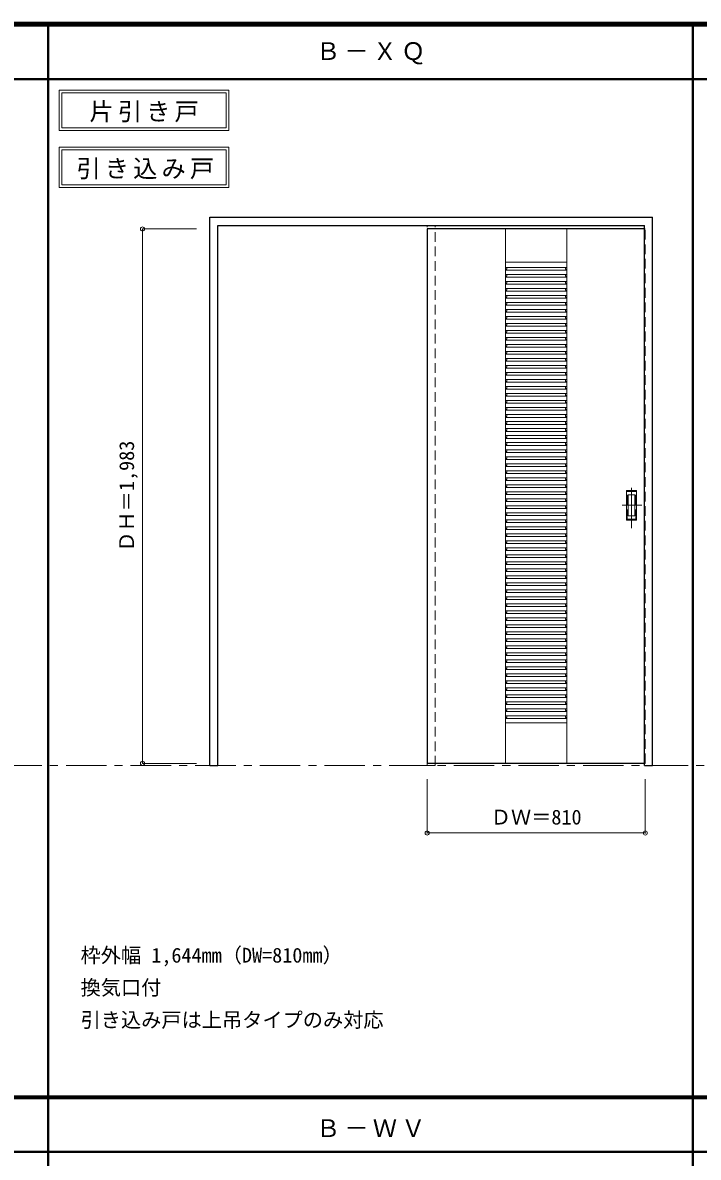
# Model space of a CAD drawing. Units: millimetres, scale not verified. Extents: x -6000 to 5700, y -4307 to 4260.
# Drawn here: x -3011 to -502, y -36 to 4175 of the extents above; entities that cross this region are included whole.
import ezdxf
from ezdxf.enums import TextEntityAlignment as Align

# ---------------------------------------------------------------- set-up
doc = ezdxf.new("R2010")
doc.units = ezdxf.units.MM
doc.header["$LTSCALE"] = 30
doc.header["$PDMODE"] = 32
doc.header["$PDSIZE"] = 15
doc.linetypes.add('CHAIN1', pattern=[8, 5, -1, 1, -1])
doc.linetypes.add('DASHED1', pattern=[1.8, 1.2, -0.6])
for name, color, linetype, lineweight in [('0-1_通り芯', 7, 'CHAIN1', 18), ('0-2_扉', 4, 'DASHED1', 9), ('0-3_仕上げ', 4, 'Continuous', 9), ('0-4_枠', 3, 'Continuous', 25), ('0-6_引手', 7, 'Continuous', 18), ('0-A_文字', 7, 'Continuous', 18), ('0-B_寸法', 7, 'Continuous', 9), ('F-1_枠', 6, 'Continuous', 40)]:
    doc.layers.add(name, color=color, linetype=linetype, lineweight=lineweight)
doc.styles.add('ＭＳ ゴシック', font='')
doc.styles.get('ＭＳ ゴシック').set_extended_font_data('MS Gothic')

msp = doc.modelspace()

# ---------------------------------------------------------------- linework, layer by layer
at = {"layer": '0-1_通り芯'}
msp.add_line((-5490, 1418), (5690, 1418), dxfattribs=at)
at = {"layer": '0-2_扉'}
for p, q in [((-1509, 3409.5), (-1509, 3405.5)), ((-702, 3409.5), (-699, 3409.5))]:
    msp.add_line(p, q, dxfattribs=at)
at = {"layer": '0-2_扉', "color": 3, "linetype": 'Continuous', "lineweight": 25}
for p, q in [((-1509, 3409.5), (-1509, 1426.5)), ((-702, 3409.5), (-1509, 3409.5)), ((-702, 1426.5), (-1509, 1426.5))]:
    msp.add_line(p, q, dxfattribs=at)
at = {"layer": '0-2_扉'}
msp.add_lwpolyline([(-702, 1426.5), (-699, 1426.5), (-699, 3409.5)], dxfattribs=at)
at = {"layer": '0-3_仕上げ', "color": 7, "lineweight": 18}
for p, q in [((-1218, 1426.5), (-1218, 3409.5)), ((-990, 1426.5), (-990, 3409.5)), ((-1218, 3286.5), (-990, 3286.5)), ((-1218, 1576.5), (-990, 1576.5))]:
    msp.add_line(p, q, dxfattribs=at)
at = {"layer": '0-3_仕上げ'}
for p, q in [((-1218, 3266.5), (-990, 3266.5)), ((-1218, 3260.08), (-1213, 3260.08)), ((-1218, 3256.5), (-990, 3256.5)), ((-1213, 3266.5), (-1213, 3260.08)), ((-995, 3266.5), (-995, 3260.08)), ((-995, 3260.08), (-990, 3260.08)), ((-1218, 3240.5), (-990, 3240.5)), ((-1218, 3234.08), (-1213, 3234.08)), ((-1218, 3230.5), (-990, 3230.5)), ((-1218, 3214.5), (-990, 3214.5)), ((-1218, 3208.08), (-1213, 3208.08)), ((-1218, 3204.5), (-990, 3204.5)), ((-1213, 3240.5), (-1213, 3234.08)), ((-1213, 3214.5), (-1213, 3208.08)), ((-995, 3240.5), (-995, 3234.08)), ((-995, 3234.08), (-990, 3234.08)), ((-995, 3214.5), (-995, 3208.08)), ((-995, 3208.08), (-990, 3208.08)), ((-1218, 3188.5), (-990, 3188.5)), ((-1218, 3182.08), (-1213, 3182.08)), ((-1218, 3178.5), (-990, 3178.5)), ((-1218, 3162.5), (-990, 3162.5)), ((-1213, 3188.5), (-1213, 3182.08)), ((-1213, 3162.5), (-1213, 3156.08)), ((-995, 3188.5), (-995, 3182.08)), ((-995, 3182.08), (-990, 3182.08)), ((-995, 3162.5), (-995, 3156.08)), ((-1218, 3156.08), (-1213, 3156.08)), ((-1218, 3152.5), (-990, 3152.5)), ((-1218, 3136.5), (-990, 3136.5)), ((-1218, 3130.08), (-1213, 3130.08)), ((-1218, 3126.5), (-990, 3126.5)), ((-1213, 3136.5), (-1213, 3130.08)), ((-995, 3156.08), (-990, 3156.08)), ((-995, 3136.5), (-995, 3130.08)), ((-995, 3130.08), (-990, 3130.08)), ((-1218, 3110.5), (-990, 3110.5)), ((-1218, 3104.08), (-1213, 3104.08)), ((-1218, 3100.5), (-990, 3100.5)), ((-1218, 3084.5), (-990, 3084.5)), ((-1218, 3078.08), (-1213, 3078.08)), ((-1218, 3074.5), (-990, 3074.5)), ((-1213, 3110.5), (-1213, 3104.08)), ((-1213, 3084.5), (-1213, 3078.08)), ((-995, 3110.5), (-995, 3104.08)), ((-995, 3104.08), (-990, 3104.08)), ((-995, 3084.5), (-995, 3078.08)), ((-995, 3078.08), (-990, 3078.08)), ((-1218, 3058.5), (-990, 3058.5)), ((-1218, 3052.08), (-1213, 3052.08)), ((-1218, 3048.5), (-990, 3048.5)), ((-1218, 3032.5), (-990, 3032.5)), ((-1213, 3058.5), (-1213, 3052.08)), ((-1213, 3032.5), (-1213, 3026.08)), ((-995, 3058.5), (-995, 3052.08)), ((-995, 3052.08), (-990, 3052.08)), ((-995, 3032.5), (-995, 3026.08)), ((-1218, 3026.08), (-1213, 3026.08)), ((-1218, 3022.5), (-990, 3022.5)), ((-1218, 3006.5), (-990, 3006.5)), ((-1218, 3000.08), (-1213, 3000.08)), ((-1218, 2996.5), (-990, 2996.5)), ((-1213, 3006.5), (-1213, 3000.08)), ((-995, 3026.08), (-990, 3026.08)), ((-995, 3006.5), (-995, 3000.08)), ((-995, 3000.08), (-990, 3000.08)), ((-1218, 2980.5), (-990, 2980.5)), ((-1218, 2974.08), (-1213, 2974.08)), ((-1218, 2970.5), (-990, 2970.5)), ((-1218, 2954.5), (-990, 2954.5)), ((-1218, 2948.08), (-1213, 2948.08)), ((-1213, 2980.5), (-1213, 2974.08)), ((-1213, 2954.5), (-1213, 2948.08)), ((-995, 2980.5), (-995, 2974.08)), ((-995, 2974.08), (-990, 2974.08)), ((-995, 2954.5), (-995, 2948.08)), ((-995, 2948.08), (-990, 2948.08)), ((-1218, 2944.5), (-990, 2944.5)), ((-1218, 2928.5), (-990, 2928.5)), ((-1218, 2922.08), (-1213, 2922.08)), ((-1218, 2918.5), (-990, 2918.5)), ((-1213, 2928.5), (-1213, 2922.08)), ((-995, 2928.5), (-995, 2922.08)), ((-995, 2922.08), (-990, 2922.08)), ((-1218, 2902.5), (-990, 2902.5)), ((-1218, 2896.08), (-1213, 2896.08)), ((-1218, 2892.5), (-990, 2892.5)), ((-1218, 2876.5), (-990, 2876.5)), ((-1218, 2870.08), (-1213, 2870.08)), ((-1218, 2866.5), (-990, 2866.5)), ((-1213, 2902.5), (-1213, 2896.08)), ((-1213, 2876.5), (-1213, 2870.08)), ((-995, 2902.5), (-995, 2896.08)), ((-995, 2896.08), (-990, 2896.08)), ((-995, 2876.5), (-995, 2870.08)), ((-995, 2870.08), (-990, 2870.08)), ((-1218, 2850.5), (-990, 2850.5)), ((-1218, 2844.08), (-1213, 2844.08)), ((-1218, 2840.5), (-990, 2840.5)), ((-1218, 2824.5), (-990, 2824.5)), ((-1213, 2850.5), (-1213, 2844.08)), ((-1213, 2824.5), (-1213, 2818.08)), ((-995, 2850.5), (-995, 2844.08)), ((-995, 2844.08), (-990, 2844.08)), ((-995, 2824.5), (-995, 2818.08)), ((-1218, 2818.08), (-1213, 2818.08)), ((-1218, 2814.5), (-990, 2814.5)), ((-1218, 2798.5), (-990, 2798.5)), ((-1218, 2792.08), (-1213, 2792.08)), ((-1218, 2788.5), (-990, 2788.5)), ((-1213, 2798.5), (-1213, 2792.08)), ((-995, 2818.08), (-990, 2818.08)), ((-995, 2798.5), (-995, 2792.08)), ((-995, 2792.08), (-990, 2792.08)), ((-1218, 2772.5), (-990, 2772.5)), ((-1218, 2766.08), (-1213, 2766.08)), ((-1218, 2762.5), (-990, 2762.5)), ((-1218, 2746.5), (-990, 2746.5)), ((-1218, 2740.08), (-1213, 2740.08)), ((-1213, 2772.5), (-1213, 2766.08)), ((-1213, 2746.5), (-1213, 2740.08)), ((-995, 2772.5), (-995, 2766.08)), ((-995, 2766.08), (-990, 2766.08)), ((-995, 2746.5), (-995, 2740.08)), ((-995, 2740.08), (-990, 2740.08)), ((-1218, 2736.5), (-990, 2736.5)), ((-1218, 2720.5), (-990, 2720.5)), ((-1218, 2714.08), (-1213, 2714.08)), ((-1218, 2710.5), (-990, 2710.5)), ((-1213, 2720.5), (-1213, 2714.08)), ((-995, 2720.5), (-995, 2714.08)), ((-995, 2714.08), (-990, 2714.08)), ((-1218, 2694.5), (-990, 2694.5)), ((-1218, 2688.08), (-1213, 2688.08)), ((-1218, 2684.5), (-990, 2684.5)), ((-1218, 2668.5), (-990, 2668.5)), ((-1218, 2662.08), (-1213, 2662.08)), ((-1218, 2658.5), (-990, 2658.5)), ((-1213, 2694.5), (-1213, 2688.08)), ((-1213, 2668.5), (-1213, 2662.08)), ((-995, 2694.5), (-995, 2688.08)), ((-995, 2688.08), (-990, 2688.08)), ((-995, 2668.5), (-995, 2662.08)), ((-995, 2662.08), (-990, 2662.08)), ((-1218, 2642.5), (-990, 2642.5)), ((-1218, 2636.08), (-1213, 2636.08)), ((-1218, 2632.5), (-990, 2632.5)), ((-1218, 2616.5), (-990, 2616.5)), ((-1213, 2642.5), (-1213, 2636.08)), ((-1213, 2616.5), (-1213, 2610.08)), ((-995, 2642.5), (-995, 2636.08)), ((-995, 2636.08), (-990, 2636.08)), ((-995, 2616.5), (-995, 2610.08)), ((-1218, 2610.08), (-1213, 2610.08)), ((-1218, 2606.5), (-990, 2606.5)), ((-1218, 2590.5), (-990, 2590.5)), ((-1218, 2584.08), (-1213, 2584.08)), ((-1218, 2580.5), (-990, 2580.5)), ((-1213, 2590.5), (-1213, 2584.08)), ((-995, 2610.08), (-990, 2610.08)), ((-995, 2590.5), (-995, 2584.08)), ((-995, 2584.08), (-990, 2584.08)), ((-1218, 2564.5), (-990, 2564.5)), ((-1218, 2558.08), (-1213, 2558.08)), ((-1218, 2554.5), (-990, 2554.5)), ((-1218, 2538.5), (-990, 2538.5)), ((-1218, 2532.08), (-1213, 2532.08)), ((-1218, 2528.5), (-990, 2528.5)), ((-1213, 2564.5), (-1213, 2558.08)), ((-1213, 2538.5), (-1213, 2532.08)), ((-995, 2564.5), (-995, 2558.08)), ((-995, 2558.08), (-990, 2558.08)), ((-995, 2538.5), (-995, 2532.08)), ((-995, 2532.08), (-990, 2532.08)), ((-1218, 2512.5), (-990, 2512.5)), ((-1218, 2506.08), (-1213, 2506.08)), ((-1218, 2502.5), (-990, 2502.5)), ((-1218, 2486.5), (-990, 2486.5)), ((-1213, 2512.5), (-1213, 2506.08)), ((-1213, 2486.5), (-1213, 2480.08)), ((-995, 2512.5), (-995, 2506.08)), ((-995, 2506.08), (-990, 2506.08)), ((-995, 2486.5), (-995, 2480.08)), ((-1218, 2480.08), (-1213, 2480.08)), ((-1218, 2476.5), (-990, 2476.5)), ((-1218, 2460.5), (-990, 2460.5)), ((-1218, 2454.08), (-1213, 2454.08)), ((-1218, 2450.5), (-990, 2450.5)), ((-1213, 2460.5), (-1213, 2454.08)), ((-995, 2480.08), (-990, 2480.08)), ((-995, 2460.5), (-995, 2454.08)), ((-995, 2454.08), (-990, 2454.08)), ((-1218, 2434.5), (-990, 2434.5)), ((-1218, 2428.08), (-1213, 2428.08)), ((-1218, 2424.5), (-990, 2424.5)), ((-1218, 2408.5), (-990, 2408.5)), ((-1218, 2402.08), (-1213, 2402.08)), ((-1213, 2434.5), (-1213, 2428.08)), ((-1213, 2408.5), (-1213, 2402.08)), ((-995, 2434.5), (-995, 2428.08)), ((-995, 2428.08), (-990, 2428.08)), ((-995, 2408.5), (-995, 2402.08)), ((-995, 2402.08), (-990, 2402.08)), ((-1218, 2398.5), (-990, 2398.5)), ((-1218, 2382.5), (-990, 2382.5)), ((-1218, 2376.08), (-1213, 2376.08)), ((-1218, 2372.5), (-990, 2372.5)), ((-1213, 2382.5), (-1213, 2376.08)), ((-995, 2382.5), (-995, 2376.08)), ((-995, 2376.08), (-990, 2376.08)), ((-1218, 2356.5), (-990, 2356.5)), ((-1218, 2350.08), (-1213, 2350.08)), ((-1218, 2346.5), (-990, 2346.5)), ((-1218, 2330.5), (-990, 2330.5)), ((-1218, 2324.08), (-1213, 2324.08)), ((-1218, 2320.5), (-990, 2320.5)), ((-1213, 2356.5), (-1213, 2350.08)), ((-1213, 2330.5), (-1213, 2324.08)), ((-995, 2356.5), (-995, 2350.08)), ((-995, 2350.08), (-990, 2350.08)), ((-995, 2330.5), (-995, 2324.08)), ((-995, 2324.08), (-990, 2324.08)), ((-1218, 2304.5), (-990, 2304.5)), ((-1218, 2298.08), (-1213, 2298.08)), ((-1218, 2294.5), (-990, 2294.5)), ((-1218, 2278.5), (-990, 2278.5)), ((-1213, 2304.5), (-1213, 2298.08)), ((-1213, 2278.5), (-1213, 2272.08)), ((-995, 2304.5), (-995, 2298.08)), ((-995, 2298.08), (-990, 2298.08)), ((-995, 2278.5), (-995, 2272.08)), ((-1218, 2272.08), (-1213, 2272.08)), ((-1218, 2268.5), (-990, 2268.5)), ((-1218, 2252.5), (-990, 2252.5)), ((-1218, 2246.08), (-1213, 2246.08)), ((-1218, 2242.5), (-990, 2242.5)), ((-1213, 2252.5), (-1213, 2246.08)), ((-995, 2272.08), (-990, 2272.08)), ((-995, 2252.5), (-995, 2246.08)), ((-995, 2246.08), (-990, 2246.08)), ((-1218, 2226.5), (-990, 2226.5)), ((-1218, 2220.08), (-1213, 2220.08)), ((-1218, 2216.5), (-990, 2216.5)), ((-1218, 2200.5), (-990, 2200.5)), ((-1218, 2194.08), (-1213, 2194.08)), ((-1218, 2190.5), (-990, 2190.5)), ((-1213, 2226.5), (-1213, 2220.08)), ((-1213, 2200.5), (-1213, 2194.08)), ((-995, 2226.5), (-995, 2220.08)), ((-995, 2220.08), (-990, 2220.08)), ((-995, 2200.5), (-995, 2194.08)), ((-995, 2194.08), (-990, 2194.08)), ((-1218, 2174.5), (-990, 2174.5)), ((-1218, 2168.08), (-1213, 2168.08)), ((-1218, 2164.5), (-990, 2164.5)), ((-1218, 2148.5), (-990, 2148.5)), ((-1213, 2174.5), (-1213, 2168.08)), ((-1213, 2148.5), (-1213, 2142.08)), ((-995, 2174.5), (-995, 2168.08)), ((-995, 2168.08), (-990, 2168.08)), ((-995, 2148.5), (-995, 2142.08)), ((-1218, 2142.08), (-1213, 2142.08)), ((-1218, 2138.5), (-990, 2138.5)), ((-1218, 2122.5), (-990, 2122.5)), ((-1218, 2116.08), (-1213, 2116.08)), ((-1218, 2112.5), (-990, 2112.5)), ((-1213, 2122.5), (-1213, 2116.08)), ((-995, 2142.08), (-990, 2142.08)), ((-995, 2122.5), (-995, 2116.08)), ((-995, 2116.08), (-990, 2116.08)), ((-1218, 2096.5), (-990, 2096.5)), ((-1218, 2090.08), (-1213, 2090.08)), ((-1218, 2086.5), (-990, 2086.5)), ((-1218, 2070.5), (-990, 2070.5)), ((-1218, 2064.08), (-1213, 2064.08)), ((-1213, 2096.5), (-1213, 2090.08)), ((-1213, 2070.5), (-1213, 2064.08)), ((-995, 2096.5), (-995, 2090.08)), ((-995, 2090.08), (-990, 2090.08)), ((-995, 2070.5), (-995, 2064.08)), ((-995, 2064.08), (-990, 2064.08)), ((-1218, 2060.5), (-990, 2060.5)), ((-1218, 2044.5), (-990, 2044.5)), ((-1218, 2038.08), (-1213, 2038.08)), ((-1218, 2034.5), (-990, 2034.5)), ((-1213, 2044.5), (-1213, 2038.08)), ((-995, 2044.5), (-995, 2038.08)), ((-995, 2038.08), (-990, 2038.08)), ((-1218, 2018.5), (-990, 2018.5)), ((-1218, 2012.08), (-1213, 2012.08)), ((-1218, 2008.5), (-990, 2008.5)), ((-1218, 1992.5), (-990, 1992.5)), ((-1218, 1986.08), (-1213, 1986.08)), ((-1218, 1982.5), (-990, 1982.5)), ((-1213, 2018.5), (-1213, 2012.08)), ((-1213, 1992.5), (-1213, 1986.08)), ((-995, 2018.5), (-995, 2012.08)), ((-995, 2012.08), (-990, 2012.08)), ((-995, 1992.5), (-995, 1986.08)), ((-995, 1986.08), (-990, 1986.08)), ((-1218, 1966.5), (-990, 1966.5)), ((-1218, 1960.08), (-1213, 1960.08)), ((-1218, 1956.5), (-990, 1956.5)), ((-1218, 1940.5), (-990, 1940.5)), ((-1213, 1966.5), (-1213, 1960.08)), ((-1213, 1940.5), (-1213, 1934.08)), ((-995, 1966.5), (-995, 1960.08)), ((-995, 1960.08), (-990, 1960.08)), ((-995, 1940.5), (-995, 1934.08)), ((-1218, 1934.08), (-1213, 1934.08)), ((-1218, 1930.5), (-990, 1930.5)), ((-1218, 1914.5), (-990, 1914.5)), ((-1218, 1908.08), (-1213, 1908.08)), ((-1218, 1904.5), (-990, 1904.5)), ((-1213, 1914.5), (-1213, 1908.08)), ((-995, 1934.08), (-990, 1934.08)), ((-995, 1914.5), (-995, 1908.08)), ((-995, 1908.08), (-990, 1908.08)), ((-1218, 1888.5), (-990, 1888.5)), ((-1218, 1882.08), (-1213, 1882.08)), ((-1218, 1878.5), (-990, 1878.5)), ((-1218, 1862.5), (-990, 1862.5)), ((-1218, 1856.08), (-1213, 1856.08)), ((-1213, 1888.5), (-1213, 1882.08)), ((-1213, 1862.5), (-1213, 1856.08)), ((-995, 1888.5), (-995, 1882.08)), ((-995, 1882.08), (-990, 1882.08)), ((-995, 1862.5), (-995, 1856.08)), ((-995, 1856.08), (-990, 1856.08)), ((-1218, 1852.5), (-990, 1852.5)), ((-1218, 1836.5), (-990, 1836.5)), ((-1218, 1830.08), (-1213, 1830.08)), ((-1218, 1826.5), (-990, 1826.5)), ((-1213, 1836.5), (-1213, 1830.08)), ((-995, 1836.5), (-995, 1830.08)), ((-995, 1830.08), (-990, 1830.08)), ((-1218, 1810.5), (-990, 1810.5)), ((-1218, 1804.08), (-1213, 1804.08)), ((-1218, 1800.5), (-990, 1800.5)), ((-1218, 1784.5), (-990, 1784.5)), ((-1218, 1778.08), (-1213, 1778.08)), ((-1218, 1774.5), (-990, 1774.5)), ((-1213, 1810.5), (-1213, 1804.08)), ((-1213, 1784.5), (-1213, 1778.08)), ((-995, 1810.5), (-995, 1804.08)), ((-995, 1804.08), (-990, 1804.08)), ((-995, 1784.5), (-995, 1778.08)), ((-995, 1778.08), (-990, 1778.08)), ((-1218, 1758.5), (-990, 1758.5)), ((-1218, 1752.08), (-1213, 1752.08)), ((-1218, 1748.5), (-990, 1748.5)), ((-1218, 1732.5), (-990, 1732.5)), ((-1213, 1758.5), (-1213, 1752.08)), ((-1213, 1732.5), (-1213, 1726.08)), ((-995, 1758.5), (-995, 1752.08)), ((-995, 1752.08), (-990, 1752.08)), ((-995, 1732.5), (-995, 1726.08)), ((-1218, 1726.08), (-1213, 1726.08)), ((-1218, 1722.5), (-990, 1722.5)), ((-1218, 1706.5), (-990, 1706.5)), ((-1218, 1700.08), (-1213, 1700.08)), ((-1218, 1696.5), (-990, 1696.5)), ((-1213, 1706.5), (-1213, 1700.08)), ((-995, 1726.08), (-990, 1726.08)), ((-995, 1706.5), (-995, 1700.08)), ((-995, 1700.08), (-990, 1700.08)), ((-1218, 1680.5), (-990, 1680.5)), ((-1218, 1674.08), (-1213, 1674.08)), ((-1218, 1670.5), (-990, 1670.5)), ((-1218, 1654.5), (-990, 1654.5)), ((-1218, 1648.08), (-1213, 1648.08)), ((-1218, 1644.5), (-990, 1644.5)), ((-1213, 1680.5), (-1213, 1674.08)), ((-1213, 1654.5), (-1213, 1648.08)), ((-995, 1680.5), (-995, 1674.08)), ((-995, 1674.08), (-990, 1674.08)), ((-995, 1654.5), (-995, 1648.08)), ((-995, 1648.08), (-990, 1648.08)), ((-1218, 1628.5), (-990, 1628.5)), ((-1218, 1622.08), (-1213, 1622.08)), ((-1218, 1618.5), (-990, 1618.5)), ((-1218, 1602.5), (-990, 1602.5)), ((-1213, 1628.5), (-1213, 1622.08)), ((-1213, 1602.5), (-1213, 1596.08)), ((-995, 1628.5), (-995, 1622.08)), ((-995, 1622.08), (-990, 1622.08)), ((-995, 1602.5), (-995, 1596.08)), ((-1218, 1596.08), (-1213, 1596.08)), ((-1218, 1592.5), (-990, 1592.5)), ((-995, 1596.08), (-990, 1596.08))]:
    msp.add_line(p, q, dxfattribs=at)
at = {"layer": '0-4_枠'}
for p, q in [((-2316, 1418), (-2316, 3453)), ((-2316, 3453), (-672, 3453)), ((-672, 1418), (-672, 3453)), ((-2286, 3423), (-702, 3423)), ((-702, 1418), (-702, 3423)), ((-702, 1418), (-672, 1418))]:
    msp.add_line(p, q, dxfattribs=at)
at = {"layer": '0-4_枠', "color": 4, "linetype": 'DASHED1', "lineweight": 9}
for p, q in [((-1509, 1418), (-1509, 3423)), ((-1479, 1418), (-1479, 3423)), ((-1509, 1418), (-1479, 1418))]:
    msp.add_line(p, q, dxfattribs=at)
at = {"layer": '0-4_枠'}
msp.add_lwpolyline([(-2316, 1418), (-2286, 1418), (-2286, 3423)], dxfattribs=at)
at = {"layer": '0-6_引手', "linetype": 'CHAIN1'}
for p, q in [((-750, 2298.77), (-750, 2469.62)), ((-711.93, 2384), (-784.44, 2384))]:
    msp.add_line(p, q, dxfattribs=at)
at = {"layer": '0-6_引手'}
for p, q in [((-731, 2439), (-769, 2439)), ((-769, 2329), (-769, 2439)), ((-737.5, 2423), (-762.5, 2423)), ((-762.5, 2345), (-762.5, 2423)), ((-737.5, 2345), (-737.5, 2423)), ((-731, 2329), (-731, 2439)), ((-731, 2329), (-769, 2329)), ((-737.5, 2345), (-762.5, 2345))]:
    msp.add_line(p, q, dxfattribs=at)
at = {"layer": '0-6_引手', "linetype": 'DASHED1'}
for p, q in [((-766, 2333), (-766, 2435)), ((-734, 2333), (-766, 2333))]:
    msp.add_line(p, q, dxfattribs=at)
msp.add_lwpolyline([(-734, 2333), (-734, 2435), (-766, 2435)], dxfattribs=at)
at = {"layer": '0-A_文字'}
for p, q in [((-2876, 3925), (-2876, 3775)), ((-2866, 3915), (-2866, 3785)), ((-2866, 3915), (-2254.97, 3915)), ((-2254.97, 3915), (-2254.97, 3785)), ((-2876, 3775), (-2244.97, 3775)), ((-2866, 3785), (-2254.97, 3785)), ((-2876, 3713.53), (-2876, 3563.53)), ((-2866, 3703.53), (-2866, 3573.53)), ((-2866, 3703.53), (-2254.97, 3703.53)), ((-2254.97, 3703.53), (-2254.97, 3573.53)), ((-2876, 3563.53), (-2244.97, 3563.53)), ((-2866, 3573.53), (-2254.97, 3573.53))]:
    msp.add_line(p, q, dxfattribs=at)
for points in [[(-2876, 3925), (-2244.97, 3925), (-2244.97, 3775)], [(-2876, 3713.53), (-2244.97, 3713.53), (-2244.97, 3563.53)]]:
    msp.add_lwpolyline(points, dxfattribs=at)
at = {"layer": '0-B_寸法', "color": 4}
for p, q in [((-2566, 3409.5), (-2566, 1426.5)), ((-2566, 3409.5), (-2366, 3409.5)), ((-2566, 1426.5), (-2366, 1426.5)), ((-1509, 1168), (-1509, 1368)), ((-699, 1168), (-699, 1368)), ((-699, 1168), (-1509, 1168))]:
    msp.add_line(p, q, dxfattribs=at)
at = {"layer": '0-B_寸法'}
for p in [(-2566, 3409.5), (-2566, 1426.5), (-1509, 1168), (-699, 1168)]:
    msp.add_point(p, dxfattribs=at)
at = {"layer": 'F-1_枠'}
for p, q in [((-6000, 4175), (5700, 4175)), ((-6000, 4170), (5700, 4170)), ((-2916, -3790), (-2916, 4175)), ((-522, -3790), (-522, 4175)), ((-6000, 4165), (5700, 4165)), ((-6000, 3965), (5700, 3965)), ((-6000, 190.5), (5700, 190.5)), ((-6000, 187.5), (5700, 187.5)), ((-6000, 184.5), (5700, 184.5)), ((-6000, -15.5), (5700, -15.5))]:
    msp.add_line(p, q, dxfattribs=at)

# ---------------------------------------------------------------- texts
at = {"layer": '0-A_文字', "style": 'ＭＳ ゴシック'}
for s, p in [('枠外幅 1,644mm（DW=810mm）', (-2796, 670.5)), ('換気口付', (-2796, 550.5)), ('引き込み戸は上吊タイプのみ対応', (-2796, 430.5))]:
    msp.add_text(s, height=54.99, dxfattribs=at).set_placement(p, align=Align.BOTTOM_LEFT)
at = {"layer": '0-A_文字', "char_height": 65.98, "attachment_point": 7, "style": 'ＭＳ ゴシック'}
for s, insert in [('\\T1.17;Ｂ－ＸＱ', (-1921.5, 4020)), ('\\T1.17;片引き戸', (-2762.98, 3805)), ('\\T1.17;引き込み戸', (-2811.34, 3593.53)), ('\\T1.17;Ｂ－ＷＶ', (-1921.5, 39.5))]:
    msp.add_mtext(s, dxfattribs=dict(at, insert=insert))
at = {"layer": '0-B_寸法', "style": 'ＭＳ ゴシック'}
msp.add_text('ＤＨ＝1,983', height=54.99, rotation=90, dxfattribs=at).set_placement((-2581, 2211.75), align=Align.BOTTOM_LEFT)
msp.add_text('ＤＷ＝810', height=54.99, dxfattribs=at).set_placement((-1272.75, 1183), align=Align.BOTTOM_LEFT)

doc.saveas('drawing.dxf')
